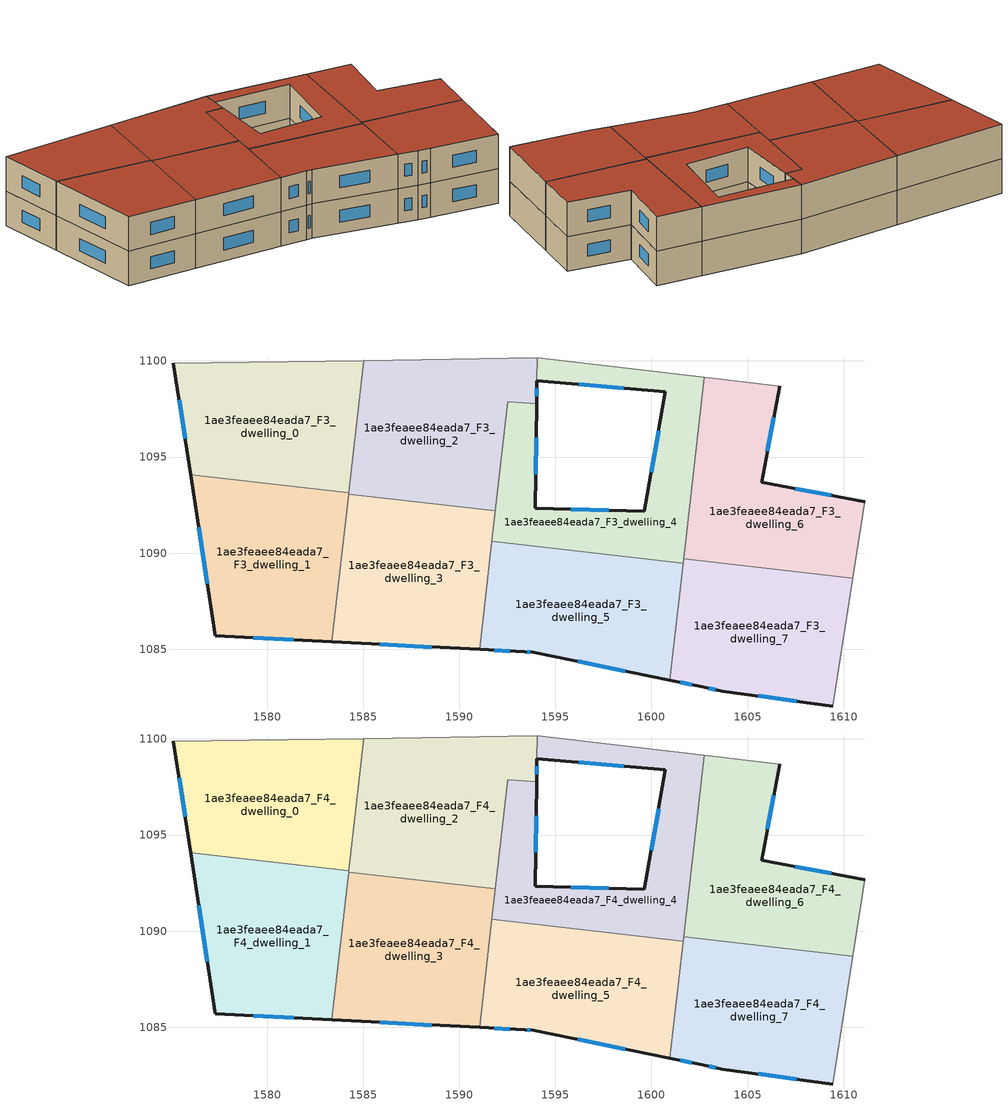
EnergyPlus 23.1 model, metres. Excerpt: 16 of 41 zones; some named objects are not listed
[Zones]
1ae3feaee84eada7_F3_dwelling_0
 floor to 1ae3feaee84eada7_F2_dwelling_0 (EU_floor_Construction): 1585.03,1100.02 1584.25,1093.13 1576.02,1094.07 1575.13,1099.88 z9
 wall outside (EU_wall_Construction): 1575.13,1099.88 1576.02,1094.07 z9:12
 wall to 1ae3feaee84eada7_F3_dwelling_1 (EU_wall_Construction): 1576.02,1094.07 1584.25,1093.13 z9:12
 wall adiabatic (EU_wall_Construction): 1585.03,1100.02 1575.13,1099.88 z9:12
 wall to 1ae3feaee84eada7_F3_dwelling_2 (EU_wall_Construction): 1584.25,1093.13 1585.03,1100.02 z9:12
 window (EU_Window_Construction): 1575.42,1097.99 1575.73,1095.96 z9.98:11.02
1ae3feaee84eada7_F3_dwelling_1
 floor to 1ae3feaee84eada7_F2_dwelling_1 (EU_floor_Construction): 1584.25,1093.13 1583.37,1085.38 1577.3,1085.7 1576.02,1094.07 z9
 wall outside (EU_wall_Construction): 1576.02,1094.07 1577.3,1085.7 1583.37,1085.38 z9:12
 wall to 1ae3feaee84eada7_F3_dwelling_3 (EU_wall_Construction): 1583.37,1085.38 1584.24,1093.06 z9:12
 wall to 1ae3feaee84eada7_F3_dwelling_2 (EU_wall_Construction): 1584.24,1093.06 1584.25,1093.13 z9:12
 window (EU_Window_Construction): 1576.43,1091.35 1576.88,1088.42 / 1579.27,1085.59 1581.39,1085.48 z9.98:11.02
1ae3feaee84eada7_F3_dwelling_2
 floor to 1ae3feaee84eada7_F2_dwelling_2 (EU_floor_Construction): 1594.05,1100.16 1594.02,1097.77 1592.52,1097.87 1591.87,1092.2 1584.24,1093.06 1585.03,1100.02 z9
 wall outside (EU_wall_Construction): 1594.02,1097.77 1594.04,1098.97 z9:12
 wall to 1ae3feaee84eada7_F3_dwelling_4 (EU_wall_Construction): 1591.87,1092.2 1592.52,1097.87 1594.02,1097.77 / 1594.04,1098.97 1594.05,1100.16 z9:12
 wall to 1ae3feaee84eada7_F3_dwelling_3 (EU_wall_Construction): 1584.24,1093.06 1591.87,1092.2 z9:12
 wall adiabatic (EU_wall_Construction): 1594.05,1100.16 1585.03,1100.02 z9:12
 window (EU_Window_Construction): 1594.03,1098.16 1594.03,1098.58 z9.98:11.02
1ae3feaee84eada7_F3_dwelling_3
 floor to 1ae3feaee84eada7_F2_dwelling_3 (EU_floor_Construction): 1591.87,1092.2 1591.05,1084.99 1583.37,1085.38 1584.24,1093.06 z9
 wall outside (EU_wall_Construction): 1583.37,1085.38 1591.05,1084.99 z9:12
 wall to 1ae3feaee84eada7_F3_dwelling_5 (EU_wall_Construction): 1591.05,1084.99 1591.69,1090.61 z9:12
 wall to 1ae3feaee84eada7_F3_dwelling_4 (EU_wall_Construction): 1591.69,1090.61 1591.87,1092.2 z9:12
 window (EU_Window_Construction): 1585.87,1085.25 1588.56,1085.11 z9.98:11.02
1ae3feaee84eada7_F3_dwelling_4
 floor to 1ae3feaee84eada7_F2_dwelling_4 (EU_floor_Construction): 1602.75,1099.14 1601.65,1089.48 1591.69,1090.61 1592.52,1097.87 1594.02,1097.77 1593.95,1092.34 1599.64,1092.18 1600.73,1098.39 1594.04,1098.96 1594.06,1100.16 z9
 wall outside (EU_wall_Construction): 1594.04,1098.96 1600.73,1098.39 1599.64,1092.18 1593.95,1092.34 1594.02,1097.77 z9:12
 wall adiabatic (EU_wall_Construction): 1602.75,1099.14 1594.06,1100.16 z9:12
 wall to 1ae3feaee84eada7_F3_dwelling_5 (EU_wall_Construction): 1591.69,1090.61 1601.65,1089.48 z9:12
 wall to 1ae3feaee84eada7_F3_dwelling_6 (EU_wall_Construction): 1601.67,1089.7 1602.75,1099.14 z9:12
 wall to 1ae3feaee84eada7_F3_dwelling_7 (EU_wall_Construction): 1601.65,1089.48 1601.67,1089.7 z9:12
 window (EU_Window_Construction): 1593.97,1094.11 1594,1096.01 / 1597.79,1092.24 1595.8,1092.29 / 1600.37,1096.38 1599.99,1094.2 / 1596.22,1098.78 1598.55,1098.58 z9.98:11.02
1ae3feaee84eada7_F3_dwelling_5
 floor to 1ae3feaee84eada7_F2_dwelling_5 (EU_floor_Construction): 1601.65,1089.48 1600.96,1083.38 1593.85,1084.84 1593.4,1084.87 1591.05,1084.99 1591.69,1090.61 z9
 wall outside (EU_wall_Construction): 1591.05,1084.99 1593.4,1084.87 1593.85,1084.84 1600.96,1083.38 z9:12
 wall to 1ae3feaee84eada7_F3_dwelling_7 (EU_wall_Construction): 1600.96,1083.38 1601.65,1089.48 z9:12
 window (EU_Window_Construction): 1593.54,1084.86 1593.7,1084.85 / 1591.82,1084.95 1592.63,1084.9 / 1596.16,1084.37 1598.64,1083.86 z9.98:11.02
1ae3feaee84eada7_F3_dwelling_6
 floor to 1ae3feaee84eada7_F2_dwelling_6 (EU_floor_Construction): 1606.67,1098.68 1605.73,1093.68 1605.74,1093.68 1611.09,1092.67 1610.47,1088.7 1601.67,1089.7 1602.75,1099.14 z9
 wall outside (EU_wall_Construction): 1611.09,1092.67 1605.74,1093.68 1605.73,1093.68 1606.67,1098.68 z9:12
 wall adiabatic (EU_wall_Construction): 1610.47,1088.7 1611.09,1092.67 / 1606.67,1098.68 1602.75,1099.14 z9:12
 wall to 1ae3feaee84eada7_F3_dwelling_7 (EU_wall_Construction): 1601.67,1089.7 1610.47,1088.7 z9:12
 window (EU_Window_Construction): 1606.03,1095.31 1606.36,1097.06 / 1609.35,1093 1607.48,1093.35 z9.98:11.02
1ae3feaee84eada7_F3_dwelling_7
 floor to 1ae3feaee84eada7_F2_dwelling_7 (EU_floor_Construction): 1610.47,1088.7 1609.44,1082.04 1603.68,1082.83 1602.64,1083.04 1600.96,1083.38 1601.67,1089.7 z9
 wall outside (EU_wall_Construction): 1600.96,1083.38 1602.64,1083.04 1603.68,1082.83 1609.44,1082.04 z9:12
 wall adiabatic (EU_wall_Construction): 1609.44,1082.04 1610.47,1088.7 z9:12
 window (EU_Window_Construction): 1602.97,1082.97 1603.34,1082.89 / 1601.5,1083.27 1602.09,1083.15 / 1605.55,1082.57 1607.56,1082.3 z9.98:11.02
1ae3feaee84eada7_F4_dwelling_0
 floor to 1ae3feaee84eada7_F3_dwelling_0 (EU_floor_Construction): 1585.03,1100.02 1584.25,1093.13 1576.02,1094.07 1575.13,1099.88 z12
 wall outside (EU_wall_Construction): 1575.13,1099.88 1576.02,1094.07 z12:15
 wall to 1ae3feaee84eada7_F4_dwelling_1 (EU_wall_Construction): 1576.02,1094.07 1584.25,1093.13 z12:15
 wall adiabatic (EU_wall_Construction): 1585.03,1100.02 1575.13,1099.88 z12:15
 wall to 1ae3feaee84eada7_F4_dwelling_2 (EU_wall_Construction): 1584.25,1093.13 1585.03,1100.02 z12:15
 window (EU_Window_Construction): 1575.42,1097.99 1575.73,1095.96 z12.98:14.02
 roof outside (EU_roof_Construction): 1584.25,1093.13 1585.03,1100.02 1575.13,1099.88 1576.02,1094.07 z15
1ae3feaee84eada7_F4_dwelling_1
 floor to 1ae3feaee84eada7_F3_dwelling_1 (EU_floor_Construction): 1584.25,1093.13 1583.37,1085.38 1577.3,1085.7 1576.02,1094.07 z12
 wall outside (EU_wall_Construction): 1576.02,1094.07 1577.3,1085.7 1583.37,1085.38 z12:15
 wall to 1ae3feaee84eada7_F4_dwelling_3 (EU_wall_Construction): 1583.37,1085.38 1584.24,1093.06 z12:15
 wall to 1ae3feaee84eada7_F4_dwelling_2 (EU_wall_Construction): 1584.24,1093.06 1584.25,1093.13 z12:15
 window (EU_Window_Construction): 1576.43,1091.35 1576.88,1088.42 / 1579.27,1085.59 1581.39,1085.48 z12.98:14.02
 roof outside (EU_roof_Construction): 1583.37,1085.38 1584.25,1093.13 1576.02,1094.07 1577.3,1085.7 z15
1ae3feaee84eada7_F4_dwelling_2
 floor to 1ae3feaee84eada7_F3_dwelling_2 (EU_floor_Construction): 1594.05,1100.16 1594.02,1097.77 1592.52,1097.87 1591.87,1092.2 1584.24,1093.06 1585.03,1100.02 z12
 wall outside (EU_wall_Construction): 1594.02,1097.77 1594.04,1098.97 z12:15
 wall to 1ae3feaee84eada7_F4_dwelling_4 (EU_wall_Construction): 1591.87,1092.2 1592.52,1097.87 1594.02,1097.77 / 1594.04,1098.97 1594.05,1100.16 z12:15
 wall to 1ae3feaee84eada7_F4_dwelling_3 (EU_wall_Construction): 1584.24,1093.06 1591.87,1092.2 z12:15
 wall adiabatic (EU_wall_Construction): 1594.05,1100.16 1585.03,1100.02 z12:15
 window (EU_Window_Construction): 1594.03,1098.16 1594.03,1098.58 z12.98:14.02
 roof outside (EU_roof_Construction): 1591.87,1092.2 1592.52,1097.87 1594.02,1097.77 1594.05,1100.16 1585.03,1100.02 1584.24,1093.06 z15
1ae3feaee84eada7_F4_dwelling_3
 floor to 1ae3feaee84eada7_F3_dwelling_3 (EU_floor_Construction): 1591.87,1092.2 1591.05,1084.99 1583.37,1085.38 1584.24,1093.06 z12
 wall outside (EU_wall_Construction): 1583.37,1085.38 1591.05,1084.99 z12:15
 wall to 1ae3feaee84eada7_F4_dwelling_5 (EU_wall_Construction): 1591.05,1084.99 1591.69,1090.61 z12:15
 wall to 1ae3feaee84eada7_F4_dwelling_4 (EU_wall_Construction): 1591.69,1090.61 1591.87,1092.2 z12:15
 window (EU_Window_Construction): 1585.87,1085.25 1588.56,1085.11 z12.98:14.02
 roof outside (EU_roof_Construction): 1591.05,1084.99 1591.87,1092.2 1584.24,1093.06 1583.37,1085.38 z15
1ae3feaee84eada7_F4_dwelling_4
 floor to 1ae3feaee84eada7_F3_dwelling_4 (EU_floor_Construction): 1602.75,1099.14 1601.65,1089.48 1591.69,1090.61 1592.52,1097.87 1594.02,1097.77 1593.95,1092.34 1599.64,1092.18 1600.73,1098.39 1594.04,1098.96 1594.06,1100.16 z12
 wall outside (EU_wall_Construction): 1594.04,1098.96 1600.73,1098.39 1599.64,1092.18 1593.95,1092.34 1594.02,1097.77 z12:15
 wall adiabatic (EU_wall_Construction): 1602.75,1099.14 1594.06,1100.16 z12:15
 wall to 1ae3feaee84eada7_F4_dwelling_5 (EU_wall_Construction): 1591.69,1090.61 1601.65,1089.48 z12:15
 wall to 1ae3feaee84eada7_F4_dwelling_6 (EU_wall_Construction): 1601.67,1089.7 1602.75,1099.14 z12:15
 wall to 1ae3feaee84eada7_F4_dwelling_7 (EU_wall_Construction): 1601.65,1089.48 1601.67,1089.7 z12:15
 window (EU_Window_Construction): 1593.97,1094.11 1594,1096.01 / 1597.79,1092.24 1595.8,1092.29 / 1600.37,1096.38 1599.99,1094.2 / 1596.22,1098.78 1598.55,1098.58 z12.98:14.02
 roof outside (EU_roof_Construction): 1601.65,1089.48 1602.75,1099.14 1594.06,1100.16 1594.04,1098.96 1600.73,1098.39 1599.64,1092.18 1593.95,1092.34 1594.02,1097.77 1592.52,1097.87 1591.69,1090.61 z15
1ae3feaee84eada7_F4_dwelling_5
 floor to 1ae3feaee84eada7_F3_dwelling_5 (EU_floor_Construction): 1601.65,1089.48 1600.96,1083.38 1593.85,1084.84 1593.4,1084.87 1591.05,1084.99 1591.69,1090.61 z12
 wall outside (EU_wall_Construction): 1591.05,1084.99 1593.4,1084.87 1593.85,1084.84 1600.96,1083.38 z12:15
 wall to 1ae3feaee84eada7_F4_dwelling_7 (EU_wall_Construction): 1600.96,1083.38 1601.65,1089.48 z12:15
 window (EU_Window_Construction): 1593.54,1084.86 1593.7,1084.85 / 1591.82,1084.95 1592.63,1084.9 / 1596.16,1084.37 1598.64,1083.86 z12.98:14.02
 roof outside (EU_roof_Construction): 1600.96,1083.38 1601.65,1089.48 1591.69,1090.61 1591.05,1084.99 1593.4,1084.87 1593.85,1084.84 z15
1ae3feaee84eada7_F4_dwelling_6
 floor to 1ae3feaee84eada7_F3_dwelling_6 (EU_floor_Construction): 1606.67,1098.68 1605.73,1093.68 1605.74,1093.68 1611.09,1092.67 1610.47,1088.7 1601.67,1089.7 1602.75,1099.14 z12
 wall outside (EU_wall_Construction): 1611.09,1092.67 1605.74,1093.68 1605.73,1093.68 1606.67,1098.68 z12:15
 wall adiabatic (EU_wall_Construction): 1610.47,1088.7 1611.09,1092.67 / 1606.67,1098.68 1602.75,1099.14 z12:15
 wall to 1ae3feaee84eada7_F4_dwelling_7 (EU_wall_Construction): 1601.67,1089.7 1610.47,1088.7 z12:15
 window (EU_Window_Construction): 1606.03,1095.31 1606.36,1097.06 / 1609.35,1093 1607.48,1093.35 z12.98:14.02
 roof outside (EU_roof_Construction): 1610.47,1088.7 1611.09,1092.67 1605.74,1093.68 1605.73,1093.68 1606.67,1098.68 1602.75,1099.14 1601.67,1089.7 z15
1ae3feaee84eada7_F4_dwelling_7
 floor to 1ae3feaee84eada7_F3_dwelling_7 (EU_floor_Construction): 1610.47,1088.7 1609.44,1082.04 1603.68,1082.83 1602.64,1083.04 1600.96,1083.38 1601.67,1089.7 z12
 wall outside (EU_wall_Construction): 1600.96,1083.38 1602.64,1083.04 1603.68,1082.83 1609.44,1082.04 z12:15
 wall adiabatic (EU_wall_Construction): 1609.44,1082.04 1610.47,1088.7 z12:15
 window (EU_Window_Construction): 1602.97,1082.97 1603.34,1082.89 / 1601.5,1083.27 1602.09,1083.15 / 1605.55,1082.57 1607.56,1082.3 z12.98:14.02
 roof outside (EU_roof_Construction): 1609.44,1082.04 1610.47,1088.7 1601.67,1089.7 1600.96,1083.38 1602.64,1083.04 1603.68,1082.83 z15
[Building]
EU S2 Campaign: North Axis=0; Terrain=City; Solar Distribution=FullExterior
[Site:Location]
Bologna: Latitude=44.5; Longitude=11.25; Time Zone=1; Elevation=37
[SizingPeriod:WeatherFileDays]
AnnualSizingPeriod: Begin Month=1; Begin Day of Month=1; End Month=12; End Day of Month=31; Day of Week for Start Day=Monday; Use Weather File Daylight Saving Period=No; Use Weather File Rain and Snow Indicators=No
[MATERIAL]
EU_InternalMass_Material: Roughness=MediumRough; Thickness=0.1; Conductivity=1; Density=1800; Specific Heat=900; Thermal Absorptance=0.9; Solar Absorptance=0.7; Visible Absorptance=0.7
[MATERIAL:NOMASS] Roughness=MediumRough; Thermal Absorptance=0.9; Solar Absorptance=0.7; Visible Absorptance=0.7
Name | Thermal Resistance
EU_wall_NoMass | 0.905828
EU_roof_NoMass | 0.37593
EU_floor_NoMass | 0.67114
[WINDOWMATERIAL:SIMPLEGLAZINGSYSTEM]
EU_Window_SimpleGlazing: UFactor=4.52486; Solar Heat Gain Coefficient=0.85; Visible Transmittance=0.85
[CONSTRUCTION]
EU_wall_Construction: EU_wall_NoMass
EU_roof_Construction: EU_roof_NoMass
EU_floor_Construction: EU_floor_NoMass
EU_Window_Construction: EU_Window_SimpleGlazing
EU_InternalMass_Construction: EU_InternalMass_Material
[ZONE] Type=1; Multiplier=1; Ceiling Height=autocalculate; Floor Area=autocalculate; Part of Total Floor Area=Yes
Name | Volume
1ae3feaee84eada7_F3_dwelling_0; 1ae3feaee84eada7_F4_dwelling_0 | 172.68
1ae3feaee84eada7_F3_dwelling_1; 1ae3feaee84eada7_F4_dwelling_1 | 172.677
1ae3feaee84eada7_F3_dwelling_2; 1ae3feaee84eada7_F4_dwelling_2 | 182.41
1ae3feaee84eada7_F3_dwelling_3; 1ae3feaee84eada7_F4_dwelling_3 | 172.679
1ae3feaee84eada7_F3_dwelling_4; 1ae3feaee84eada7_F4_dwelling_4 | 162.952
1ae3feaee84eada7_F3_dwelling_5; 1ae3feaee84eada7_F4_dwelling_5 | 172.6875
1ae3feaee84eada7_F3_dwelling_6; 1ae3feaee84eada7_F4_dwelling_6 | 172.673
1ae3feaee84eada7_F3_dwelling_7; 1ae3feaee84eada7_F4_dwelling_7 | 172.689
[INTERNALMASS] Construction=EU_InternalMass_Construction
Name | Zone or ZoneList | Surface Area
1ae3feaee84eada7_F3_dwelling_0_EU_InternalMass | 1ae3feaee84eada7_F3_dwelling_0 | 57.5601
1ae3feaee84eada7_F3_dwelling_1_EU_InternalMass | 1ae3feaee84eada7_F3_dwelling_1 | 57.5583
1ae3feaee84eada7_F3_dwelling_2_EU_InternalMass | 1ae3feaee84eada7_F3_dwelling_2 | 60.801
1ae3feaee84eada7_F3_dwelling_3_EU_InternalMass | 1ae3feaee84eada7_F3_dwelling_3 | 57.5607
1ae3feaee84eada7_F3_dwelling_4_EU_InternalMass | 1ae3feaee84eada7_F3_dwelling_4 | 54.3223
1ae3feaee84eada7_F3_dwelling_5_EU_InternalMass | 1ae3feaee84eada7_F3_dwelling_5 | 57.5639
1ae3feaee84eada7_F3_dwelling_6_EU_InternalMass | 1ae3feaee84eada7_F3_dwelling_6 | 57.5579
1ae3feaee84eada7_F3_dwelling_7_EU_InternalMass | 1ae3feaee84eada7_F3_dwelling_7 | 57.5623
1ae3feaee84eada7_F4_dwelling_0_EU_InternalMass | 1ae3feaee84eada7_F4_dwelling_0 | 57.5601
1ae3feaee84eada7_F4_dwelling_1_EU_InternalMass | 1ae3feaee84eada7_F4_dwelling_1 | 57.5583
1ae3feaee84eada7_F4_dwelling_2_EU_InternalMass | 1ae3feaee84eada7_F4_dwelling_2 | 60.801
1ae3feaee84eada7_F4_dwelling_3_EU_InternalMass | 1ae3feaee84eada7_F4_dwelling_3 | 57.5607
1ae3feaee84eada7_F4_dwelling_4_EU_InternalMass | 1ae3feaee84eada7_F4_dwelling_4 | 54.3223
1ae3feaee84eada7_F4_dwelling_5_EU_InternalMass | 1ae3feaee84eada7_F4_dwelling_5 | 57.5639
1ae3feaee84eada7_F4_dwelling_6_EU_InternalMass | 1ae3feaee84eada7_F4_dwelling_6 | 57.5579
1ae3feaee84eada7_F4_dwelling_7_EU_InternalMass | 1ae3feaee84eada7_F4_dwelling_7 | 57.5623
[OTHEREQUIPMENT] Fuel Type=Electricity; Design Level Calculation Method=Watts/Area; Power per Zone Floor Area=1; Fraction Latent=0; Fraction Radiant=0; Fraction Lost=0; Carbon Dioxide Generation Rate=0; EndUse Subcategory=EU_Step8_InternalGains
Name | Zone or ZoneList or Space or SpaceList | Schedule
EU_Step8_InternalGain_1ae3feaee84eada7_F3_dwelling_0_f000 | 1ae3feaee84eada7_F3_dwelling_0 | EU_Step8_GainSchedule_1ae3feaee84eada7_F3_dwelling_0_f000
EU_Step8_InternalGain_1ae3feaee84eada7_F3_dwelling_1_f000 | 1ae3feaee84eada7_F3_dwelling_1 | EU_Step8_GainSchedule_1ae3feaee84eada7_F3_dwelling_1_f000
EU_Step8_InternalGain_1ae3feaee84eada7_F3_dwelling_2_f000 | 1ae3feaee84eada7_F3_dwelling_2 | EU_Step8_GainSchedule_1ae3feaee84eada7_F3_dwelling_2_f000
EU_Step8_InternalGain_1ae3feaee84eada7_F3_dwelling_3_f000 | 1ae3feaee84eada7_F3_dwelling_3 | EU_Step8_GainSchedule_1ae3feaee84eada7_F3_dwelling_3_f000
EU_Step8_InternalGain_1ae3feaee84eada7_F3_dwelling_4_f000 | 1ae3feaee84eada7_F3_dwelling_4 | EU_Step8_GainSchedule_1ae3feaee84eada7_F3_dwelling_4_f000
EU_Step8_InternalGain_1ae3feaee84eada7_F3_dwelling_5_f000 | 1ae3feaee84eada7_F3_dwelling_5 | EU_Step8_GainSchedule_1ae3feaee84eada7_F3_dwelling_5_f000
EU_Step8_InternalGain_1ae3feaee84eada7_F3_dwelling_6_f000 | 1ae3feaee84eada7_F3_dwelling_6 | EU_Step8_GainSchedule_1ae3feaee84eada7_F3_dwelling_6_f000
EU_Step8_InternalGain_1ae3feaee84eada7_F3_dwelling_7_f000 | 1ae3feaee84eada7_F3_dwelling_7 | EU_Step8_GainSchedule_1ae3feaee84eada7_F3_dwelling_7_f000
EU_Step8_InternalGain_1ae3feaee84eada7_F4_dwelling_0_f000 | 1ae3feaee84eada7_F4_dwelling_0 | EU_Step8_GainSchedule_1ae3feaee84eada7_F4_dwelling_0_f000
EU_Step8_InternalGain_1ae3feaee84eada7_F4_dwelling_1_f000 | 1ae3feaee84eada7_F4_dwelling_1 | EU_Step8_GainSchedule_1ae3feaee84eada7_F4_dwelling_1_f000
EU_Step8_InternalGain_1ae3feaee84eada7_F4_dwelling_2_f000 | 1ae3feaee84eada7_F4_dwelling_2 | EU_Step8_GainSchedule_1ae3feaee84eada7_F4_dwelling_2_f000
EU_Step8_InternalGain_1ae3feaee84eada7_F4_dwelling_3_f000 | 1ae3feaee84eada7_F4_dwelling_3 | EU_Step8_GainSchedule_1ae3feaee84eada7_F4_dwelling_3_f000
EU_Step8_InternalGain_1ae3feaee84eada7_F4_dwelling_4_f000 | 1ae3feaee84eada7_F4_dwelling_4 | EU_Step8_GainSchedule_1ae3feaee84eada7_F4_dwelling_4_f000
EU_Step8_InternalGain_1ae3feaee84eada7_F4_dwelling_5_f000 | 1ae3feaee84eada7_F4_dwelling_5 | EU_Step8_GainSchedule_1ae3feaee84eada7_F4_dwelling_5_f000
EU_Step8_InternalGain_1ae3feaee84eada7_F4_dwelling_6_f000 | 1ae3feaee84eada7_F4_dwelling_6 | EU_Step8_GainSchedule_1ae3feaee84eada7_F4_dwelling_6_f000
EU_Step8_InternalGain_1ae3feaee84eada7_F4_dwelling_7_f000 | 1ae3feaee84eada7_F4_dwelling_7 | EU_Step8_GainSchedule_1ae3feaee84eada7_F4_dwelling_7_f000
[ZONEVENTILATION:DESIGNFLOWRATE] Schedule=EU_AlwaysOn; Design Flow Rate Calculation Method=AirChanges/Hour; Air Changes per Hour=0.73129; Ventilation Type=Natural; Fan Pressure Rise=0; Fan Total Efficiency=1; Constant Term Coefficient=1; Temperature Term Coefficient=0; Velocity Term Coefficient=0; Velocity Squared Term Coefficient=0; Minimum Indoor Temperature=-100; Maximum Indoor Temperature=100; Delta Temperature=-100; Minimum Outdoor Temperature=-100; Maximum Outdoor Temperature=100; Maximum Wind Speed=40
Name | Zone or ZoneList or Space or SpaceList
EU_ConstantAir_1ae3feaee84eada7_F3_dwelling_0 | 1ae3feaee84eada7_F3_dwelling_0
EU_ConstantAir_1ae3feaee84eada7_F3_dwelling_1 | 1ae3feaee84eada7_F3_dwelling_1
EU_ConstantAir_1ae3feaee84eada7_F3_dwelling_2 | 1ae3feaee84eada7_F3_dwelling_2
EU_ConstantAir_1ae3feaee84eada7_F3_dwelling_3 | 1ae3feaee84eada7_F3_dwelling_3
EU_ConstantAir_1ae3feaee84eada7_F3_dwelling_4 | 1ae3feaee84eada7_F3_dwelling_4
EU_ConstantAir_1ae3feaee84eada7_F3_dwelling_5 | 1ae3feaee84eada7_F3_dwelling_5
EU_ConstantAir_1ae3feaee84eada7_F3_dwelling_6 | 1ae3feaee84eada7_F3_dwelling_6
EU_ConstantAir_1ae3feaee84eada7_F3_dwelling_7 | 1ae3feaee84eada7_F3_dwelling_7
EU_ConstantAir_1ae3feaee84eada7_F4_dwelling_0 | 1ae3feaee84eada7_F4_dwelling_0
EU_ConstantAir_1ae3feaee84eada7_F4_dwelling_1 | 1ae3feaee84eada7_F4_dwelling_1
EU_ConstantAir_1ae3feaee84eada7_F4_dwelling_2 | 1ae3feaee84eada7_F4_dwelling_2
EU_ConstantAir_1ae3feaee84eada7_F4_dwelling_3 | 1ae3feaee84eada7_F4_dwelling_3
EU_ConstantAir_1ae3feaee84eada7_F4_dwelling_4 | 1ae3feaee84eada7_F4_dwelling_4
EU_ConstantAir_1ae3feaee84eada7_F4_dwelling_5 | 1ae3feaee84eada7_F4_dwelling_5
EU_ConstantAir_1ae3feaee84eada7_F4_dwelling_6 | 1ae3feaee84eada7_F4_dwelling_6
EU_ConstantAir_1ae3feaee84eada7_F4_dwelling_7 | 1ae3feaee84eada7_F4_dwelling_7
[HVACTEMPLATE:ZONE:IDEALLOADSAIRSYSTEM] System Availability Schedule=EU_AlwaysOn; Maximum Heating Supply Air Temperature=50; Minimum Cooling Supply Air Temperature=13; Maximum Heating Supply Air Humidity Ratio=0.0156; Minimum Cooling Supply Air Humidity Ratio=0.0077; Heating Limit=NoLimit; Cooling Limit=NoLimit; Heating Availability Schedule=EU_AlwaysOn; Cooling Availability Schedule=EU_CoolingOff; Dehumidification Control Type=ConstantSensibleHeatRatio; Cooling Sensible Heat Ratio=0.7; Dehumidification Setpoint=60; Humidification Control Type=None; Humidification Setpoint=30; Outdoor Air Method=None; Outdoor Air Flow Rate per Person=0.00944; Outdoor Air Flow Rate per Zone Floor Area=0; Outdoor Air Flow Rate per Zone=0; Demand Controlled Ventilation Type=None; Outdoor Air Economizer Type=NoEconomizer; Heat Recovery Type=None; Sensible Heat Recovery Effectiveness=0.7; Latent Heat Recovery Effectiveness=0.65
Name | Template Thermostat
1ae3feaee84eada7_F3_dwelling_0 | EU_HeatOnly_1ae3feaee84eada7_F3_dwelling_0
1ae3feaee84eada7_F3_dwelling_1 | EU_HeatOnly_1ae3feaee84eada7_F3_dwelling_1
1ae3feaee84eada7_F3_dwelling_2 | EU_HeatOnly_1ae3feaee84eada7_F3_dwelling_2
1ae3feaee84eada7_F3_dwelling_3 | EU_HeatOnly_1ae3feaee84eada7_F3_dwelling_3
1ae3feaee84eada7_F3_dwelling_4 | EU_HeatOnly_1ae3feaee84eada7_F3_dwelling_4
1ae3feaee84eada7_F3_dwelling_5 | EU_HeatOnly_1ae3feaee84eada7_F3_dwelling_5
1ae3feaee84eada7_F3_dwelling_6 | EU_HeatOnly_1ae3feaee84eada7_F3_dwelling_6
1ae3feaee84eada7_F3_dwelling_7 | EU_HeatOnly_1ae3feaee84eada7_F3_dwelling_7
1ae3feaee84eada7_F4_dwelling_0 | EU_HeatOnly_1ae3feaee84eada7_F4_dwelling_0
1ae3feaee84eada7_F4_dwelling_1 | EU_HeatOnly_1ae3feaee84eada7_F4_dwelling_1
1ae3feaee84eada7_F4_dwelling_2 | EU_HeatOnly_1ae3feaee84eada7_F4_dwelling_2
1ae3feaee84eada7_F4_dwelling_3 | EU_HeatOnly_1ae3feaee84eada7_F4_dwelling_3
1ae3feaee84eada7_F4_dwelling_4 | EU_HeatOnly_1ae3feaee84eada7_F4_dwelling_4
1ae3feaee84eada7_F4_dwelling_5 | EU_HeatOnly_1ae3feaee84eada7_F4_dwelling_5
1ae3feaee84eada7_F4_dwelling_6 | EU_HeatOnly_1ae3feaee84eada7_F4_dwelling_6
1ae3feaee84eada7_F4_dwelling_7 | EU_HeatOnly_1ae3feaee84eada7_F4_dwelling_7
[SIZING:ZONE] Zone Cooling Design Supply Air Temperature Input Method=SupplyAirTemperature; Zone Cooling Design Supply Air Temperature=13; Zone Heating Design Supply Air Temperature Input Method=SupplyAirTemperature; Zone Heating Design Supply Air Temperature=50; Zone Cooling Design Supply Air Humidity Ratio=0.008; Zone Heating Design Supply Air Humidity Ratio=0.008; Cooling Design Air Flow Method=DesignDay; Cooling Design Air Flow Rate=0; Cooling Minimum Air Flow per Zone Floor Area=0.000762; Cooling Minimum Air Flow=0; Cooling Minimum Air Flow Fraction=0.2; Heating Design Air Flow Method=DesignDay; Heating Design Air Flow Rate=0; Heating Maximum Air Flow per Zone Floor Area=0.002032; Heating Maximum Air Flow=0.141576; Heating Maximum Air Flow Fraction=0.3; Account for Dedicated Outdoor Air System=No; Dedicated Outdoor Air System Control Strategy=NeutralSupplyAir; Dedicated Outdoor Air Low Setpoint Temperature for Design=autosize; Dedicated Outdoor Air High Setpoint Temperature for Design=autosize; Zone Load Sizing Method=Sensible Load Only No Latent Load; Zone Latent Cooling Design Supply Air Humidity Ratio Input Method=HumidityRatioDifference; Zone Cooling Design Supply Air Humidity Ratio Difference=0.005; Zone Latent Heating Design Supply Air Humidity Ratio Input Method=HumidityRatioDifference; Zone Humidification Design Supply Air Humidity Ratio Difference=0.005
1ae3feaee84eada7_F3_dwelling_0; 1ae3feaee84eada7_F3_dwelling_1; 1ae3feaee84eada7_F3_dwelling_2; 1ae3feaee84eada7_F3_dwelling_3; 1ae3feaee84eada7_F3_dwelling_4; 1ae3feaee84eada7_F3_dwelling_5; 1ae3feaee84eada7_F3_dwelling_6; 1ae3feaee84eada7_F3_dwelling_7; 1ae3feaee84eada7_F4_dwelling_0; 1ae3feaee84eada7_F4_dwelling_1; 1ae3feaee84eada7_F4_dwelling_2; 1ae3feaee84eada7_F4_dwelling_3; 1ae3feaee84eada7_F4_dwelling_4; 1ae3feaee84eada7_F4_dwelling_5; 1ae3feaee84eada7_F4_dwelling_6; 1ae3feaee84eada7_F4_dwelling_7
[SCHEDULE:CONSTANT]
Name | Hourly Value
EU_AlwaysOn | 1
EU_CoolingOff | 0
[SCHEDULE:FILE] Column Number=1; Rows to Skip at Top=0; Number of Hours of Data=8760; Column Separator=Comma; Interpolate to Timestep=No; Minutes per Item=60; Adjust Schedule for Daylight Savings=Yes
Name | File
EU_Step8_GainSchedule_1ae3feaee84eada7_F3_dwelling_0_f000 | ../../schedules/1ae3feaee84eada7/1ae3feaee84eada7_F3_dwelling_0_f000_gain.csv
EU_Step8_GainSchedule_1ae3feaee84eada7_F3_dwelling_1_f000 | ../../schedules/1ae3feaee84eada7/1ae3feaee84eada7_F3_dwelling_1_f000_gain.csv
EU_Step8_GainSchedule_1ae3feaee84eada7_F3_dwelling_2_f000 | ../../schedules/1ae3feaee84eada7/1ae3feaee84eada7_F3_dwelling_2_f000_gain.csv
EU_Step8_GainSchedule_1ae3feaee84eada7_F3_dwelling_3_f000 | ../../schedules/1ae3feaee84eada7/1ae3feaee84eada7_F3_dwelling_3_f000_gain.csv
EU_Step8_GainSchedule_1ae3feaee84eada7_F3_dwelling_4_f000 | ../../schedules/1ae3feaee84eada7/1ae3feaee84eada7_F3_dwelling_4_f000_gain.csv
EU_Step8_GainSchedule_1ae3feaee84eada7_F3_dwelling_5_f000 | ../../schedules/1ae3feaee84eada7/1ae3feaee84eada7_F3_dwelling_5_f000_gain.csv
EU_Step8_GainSchedule_1ae3feaee84eada7_F3_dwelling_6_f000 | ../../schedules/1ae3feaee84eada7/1ae3feaee84eada7_F3_dwelling_6_f000_gain.csv
EU_Step8_GainSchedule_1ae3feaee84eada7_F3_dwelling_7_f000 | ../../schedules/1ae3feaee84eada7/1ae3feaee84eada7_F3_dwelling_7_f000_gain.csv
EU_Step8_GainSchedule_1ae3feaee84eada7_F4_dwelling_0_f000 | ../../schedules/1ae3feaee84eada7/1ae3feaee84eada7_F4_dwelling_0_f000_gain.csv
EU_Step8_GainSchedule_1ae3feaee84eada7_F4_dwelling_1_f000 | ../../schedules/1ae3feaee84eada7/1ae3feaee84eada7_F4_dwelling_1_f000_gain.csv
EU_Step8_GainSchedule_1ae3feaee84eada7_F4_dwelling_2_f000 | ../../schedules/1ae3feaee84eada7/1ae3feaee84eada7_F4_dwelling_2_f000_gain.csv
EU_Step8_GainSchedule_1ae3feaee84eada7_F4_dwelling_3_f000 | ../../schedules/1ae3feaee84eada7/1ae3feaee84eada7_F4_dwelling_3_f000_gain.csv
EU_Step8_GainSchedule_1ae3feaee84eada7_F4_dwelling_4_f000 | ../../schedules/1ae3feaee84eada7/1ae3feaee84eada7_F4_dwelling_4_f000_gain.csv
EU_Step8_GainSchedule_1ae3feaee84eada7_F4_dwelling_5_f000 | ../../schedules/1ae3feaee84eada7/1ae3feaee84eada7_F4_dwelling_5_f000_gain.csv
EU_Step8_GainSchedule_1ae3feaee84eada7_F4_dwelling_6_f000 | ../../schedules/1ae3feaee84eada7/1ae3feaee84eada7_F4_dwelling_6_f000_gain.csv
EU_Step8_GainSchedule_1ae3feaee84eada7_F4_dwelling_7_f000 | ../../schedules/1ae3feaee84eada7/1ae3feaee84eada7_F4_dwelling_7_f000_gain.csv
